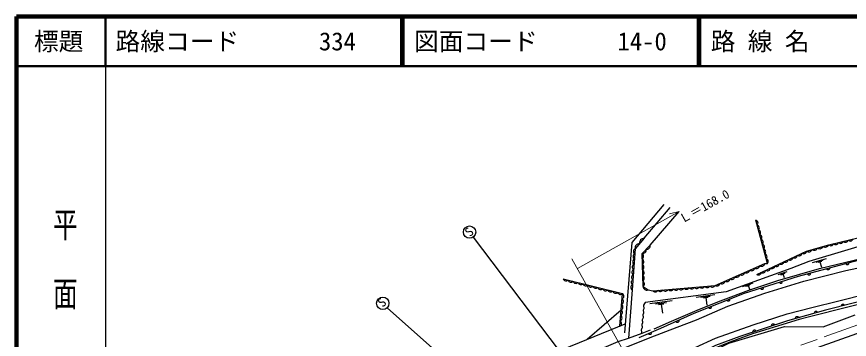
# Model space of a CAD drawing. Units: millimetres, scale not verified. Extents: x 40000 to 680000, y 20000 to 380000.
# Drawn here: x 40000 to 208421, y 314664 to 380000 of the extents above; entities that cross this region are included whole.
import ezdxf
from ezdxf.enums import TextEntityAlignment as Align

# ---------------------------------------------------------------- set-up
doc = ezdxf.new("R2010")
doc.units = ezdxf.units.MM
doc.header["$LTSCALE"] = 1000
doc.linetypes.add('CHAIN', pattern=[18.5, 12, -1.5, 3.5, -1.5])
for name, color, linetype, lineweight in [('M-BGD', 7, 'Continuous', 25), ('M-BMK', 2, 'CHAIN', 13), ('M-STR-HTXT', 7, 'Continuous', 13), ('M-TTL', 2, 'Continuous', 140), ('M-TTL-BAND', 7, 'Continuous', 25), ('M-TTL-LINE', 7, 'Continuous', 50)]:
    doc.layers.add(name, color=color, linetype=linetype, lineweight=lineweight)
doc.layers.add('M-TTL-TXT', color=7, linetype='Continuous')
doc.styles.add('@ＭＳ ゴシック', font='')
doc.styles.add('ＭＳ ゴシック', font='')
doc.styles.get('@ＭＳ ゴシック').set_extended_font_data('@MS Gothic')
doc.styles.get('ＭＳ ゴシック').set_extended_font_data('MS Gothic')

msp = doc.modelspace()

# ---------------------------------------------------------------- linework, layer by layer
at = {"layer": 'M-BGD'}
for p, q in [((166890, 335133), (172164, 341334)), ((168154, 333751), (173981, 340544)), ((191851, 330039), (189521, 338767)), ((132362, 335366), (149733, 312358)), ((200995, 330247), (203794, 331060)), ((201736, 330310), (203135, 330717)), ((202126, 330272), (202826, 330475)), ((202476, 330374), (202801, 329254)), ((150553, 326918), (162559, 323943)), ((194033, 327769), (195837, 328408)), ((194547, 327748), (195450, 328068)), ((194999, 327908), (195254, 327186)), ((186815, 325382), (188953, 326138)), ((187387, 325464), (188456, 325842)), ((187692, 325452), (188227, 325641)), ((187959, 325546), (188262, 324691)), ((162006, 317308), (162559, 323943)), ((164481, 324667), (163748, 314934)), ((177431, 323238), (181212, 323740)), ((178401, 323175), (180292, 323425)), ((168044, 321921), (172569, 322520)), ((169205, 321844), (171468, 322144)), ((169801, 321693), (170932, 321843)), ((170367, 321768), (170607, 319958)), ((178899, 323048), (179844, 323173)), ((179372, 323111), (179572, 321598)), ((114945, 321059), (137879, 300673)), ((155398, 314680), (162281, 320610)), ((149056, 312080), (163067, 317824))]:
    msp.add_line(p, q, dxfattribs=at)
for points in [[(154799, 308571), (158329, 310714), (162239, 312688), (168124, 315058), (173614, 317112), (177484, 318613), (183843, 321377), (191307, 323984), (199246, 326433), (207698, 328605), (216347, 330422), (224601, 332080), (233567, 333937), (244625, 336543), (250471, 337689), (256434, 338676), (263346, 339624), (271798, 340493), (281593, 340967), (291743, 340967), (303394, 340335), (314097, 339150), (319942, 343205), (329474, 351472)], [(189691, 327810), (199762, 332549), (204264, 333813), (212084, 335709), (217969, 337249), (226263, 338276), (240284, 340725), (244510, 341475), (250118, 342265), (257464, 344793), (259399, 346017)], [(315839, 341999), (310320, 342836), (300802, 343665), (291363, 344060), (283622, 344139), (275802, 343942), (268614, 343310), (263993, 342757), (260083, 342164), (251631, 340940), (247010, 340348), (245470, 340348), (234569, 338294), (227697, 337148), (222681, 336438), (217823, 335569), (216006, 335134), (200248, 330395), (196575, 329013), (183502, 324313), (167112, 322140), (166989, 321944), (166813, 321617), (166865, 320845)], [(170917, 341998), (164400, 334296), (162919, 315990)], [(165882, 315061), (170324, 316905), (177019, 319979), (187209, 324007), (198110, 327443), (210195, 330701), (222340, 332893), (251349, 339489), (254640, 339858), (263013, 340832), (272281, 341885), (280391, 342227), (290396, 342201), (299690, 341806), (307273, 341174), (313452, 340297), (315839, 341999)], [(168956, 316762), (172420, 318323), (178109, 320798), (182374, 322483), (188061, 324624), (193942, 326608), (202367, 328977), (211109, 331101), (221501, 333260), (251451, 339834), (268398, 341840), (274841, 342366), (282371, 342559), (291411, 342542), (301697, 342050), (309631, 341260), (313563, 340786), (318004, 343332)], [(165298, 304716), (168458, 308139), (172513, 310640), (177252, 313010), (181360, 314906), (188943, 317618), (195815, 319803), (200844, 321146), (206268, 322462), (211902, 323858), (215641, 324648), (231492, 328228), (241365, 330467), (249686, 332178), (257190, 333547), (267616, 334653), (275515, 335417), (281729, 335654), (287653, 335733), (294894, 335469), (303820, 334969), (311816, 334258), (319153, 333187), (322020, 332725)], [(166890, 335133), (165074, 333001), (164481, 324667)], [(321911, 331582), (306271, 333715), (291500, 334584), (280679, 334505), (270213, 333833), (260181, 332688), (252163, 331266), (246160, 330002), (229256, 326487), (214525, 323328), (203624, 320563), (195883, 318430), (186286, 315271), (181349, 313415), (175188, 310453), (171199, 308122), (168632, 306266), (166183, 303817)], [(166693, 325378), (166495, 332053), (168154, 333751)], [(166693, 325378), (167705, 324673), (168641, 324521), (181266, 325576), (191298, 329999), (191851, 330039)], [(160918, 296789), (165776, 300107), (216013, 317998), (219473, 319060), (222422, 319867), (231357, 322114), (243835, 324501), (254677, 325568), (265933, 326220), (289452, 327345), (299404, 327227), (307758, 326634), (318895, 325390), (331632, 323198), (346629, 319275), (356108, 316168), (367551, 311772)], [(215566, 323050), (200365, 319241), (198241, 318697), (188850, 315801), (184216, 314081), (179723, 312290), (175159, 310008), (171508, 307849), (168752, 305743), (166733, 303759)], [(167069, 304089), (169331, 305778), (171789, 307779), (175018, 309376), (184052, 313870), (195310, 317275), (203156, 317170), (209616, 319627)], [(153584, 309905), (155664, 311248), (157903, 312590), (161694, 314223), (163748, 314934), (166539, 315934), (168224, 316619)]]:
    msp.add_lwpolyline(points, dxfattribs=at)
for centre in [(131607, 336389), (114052, 321960)]:
    msp.add_circle(centre, 1250, dxfattribs=at)
for centre, radius, start, end in [((189390, 338212), 570, 313.21084, 76.68426), ((189649, 337243), 570, 313.21084, 76.68426), ((189908, 336273), 570, 313.21084, 76.68426), ((190166, 335303), 570, 313.21084, 76.68426), ((166036, 333101), 968, 93.20092, 185.94692), ((166944, 334167), 968, 93.20092, 185.94692), ((167427, 333632), 737, 262.04241, 9.30566), ((190425, 334333), 570, 313.21084, 76.68426), ((190684, 333363), 570, 313.21084, 76.68426), ((202462, 333743), 720, 231.3447, 340.01435), ((203588, 334059), 720, 231.3447, 340.01435), ((204689, 334195), 572, 221.99206, 345.26193), ((205666, 334432), 572, 221.99206, 345.26193), ((206644, 334669), 572, 221.99206, 345.26193), ((207621, 334906), 572, 221.99206, 345.26193), ((208599, 335143), 572, 221.99206, 345.26193), ((165266, 331417), 604, 116.17516, 235.6922), ((165340, 332458), 604, 116.17516, 235.6922), ((166597, 332783), 737, 262.04241, 9.30566), ((166146, 331486), 666, 305.03472, 58.35458), ((190943, 332393), 570, 313.21084, 76.68426), ((191202, 331424), 570, 313.21084, 76.68426), ((198271, 332153), 577, 233.86875, 356.5335), ((199186, 332584), 577, 233.86875, 356.5335), ((200211, 333111), 720, 231.3447, 340.01435), ((201337, 333427), 720, 231.3447, 340.01435), ((165192, 330375), 604, 116.17516, 235.6922), ((166179, 330373), 666, 305.03472, 58.35458), ((191461, 330454), 570, 313.21084, 76.68426), ((194608, 330430), 577, 233.86875, 356.5335), ((195524, 330861), 577, 233.86875, 356.5335), ((196440, 331291), 577, 233.86875, 356.5335), ((197355, 331722), 577, 233.86875, 356.5335), ((207992, 330195), 384, 207.76901, 2.40825), ((165044, 328291), 604, 116.17516, 235.6922), ((165118, 329333), 604, 116.17516, 235.6922), ((166212, 329261), 666, 305.03472, 58.35458), ((166245, 328148), 666, 305.03472, 58.35458), ((187646, 328772), 651, 236.41435, 351.17532), ((188649, 329214), 651, 236.41435, 351.17532), ((189652, 329657), 651, 236.41435, 351.17532), ((190655, 330099), 651, 236.41435, 351.17532), ((190946, 328706), 577, 233.86875, 356.5335), ((191862, 329137), 577, 233.86875, 356.5335), ((192777, 329568), 577, 233.86875, 356.5335), ((193693, 329999), 577, 233.86875, 356.5335), ((204130, 329154), 384, 207.76901, 2.40825), ((151123, 327079), 593, 195.67709, 316.48706), ((164896, 326208), 604, 116.17516, 235.6922), ((164970, 327250), 604, 116.17516, 235.6922), ((166278, 327036), 666, 305.03472, 58.35458), ((183633, 327002), 651, 236.41435, 351.17532), ((184636, 327445), 651, 236.41435, 351.17532), ((185639, 327887), 651, 236.41435, 351.17532), ((186642, 328329), 651, 236.41435, 351.17532), ((190031, 328276), 577, 233.86875, 356.5335), ((200268, 328113), 384, 207.76901, 2.40825), ((152124, 326831), 593, 195.67709, 316.48706), ((153124, 326583), 593, 195.67709, 316.48706), ((154125, 326335), 593, 195.67709, 316.48706), ((155125, 326087), 593, 195.67709, 316.48706), ((156126, 325839), 593, 195.67709, 316.48706), ((157127, 325591), 593, 195.67709, 316.48706), ((158127, 325343), 593, 195.67709, 316.48706), ((164822, 325166), 604, 116.17516, 235.6922), ((166310, 325924), 666, 305.03472, 58.35458), ((167476, 325423), 784, 183.26619, 287.01693), ((175454, 325406), 614, 215.5553, 333.99506), ((176506, 325493), 614, 215.5553, 333.99506), ((177558, 325581), 614, 215.5553, 333.99506), ((178610, 325669), 614, 215.5553, 333.99506), ((179662, 325757), 614, 215.5553, 333.99506), ((180714, 325845), 614, 215.5553, 333.99506), ((181627, 326118), 651, 236.41435, 351.17532), ((182630, 326560), 651, 236.41435, 351.17532), ((190726, 325204), 384, 210.17614, 4.81537), ((194541, 326407), 384, 210.17614, 4.81537), ((159128, 325095), 593, 195.67709, 316.48706), ((160128, 324847), 593, 195.67709, 316.48706), ((161129, 324599), 593, 195.67709, 316.48706), ((162129, 324351), 593, 195.67709, 316.48706), ((162151, 323420), 663, 298.43693, 52.03579), ((169141, 324878), 614, 215.5553, 333.99506), ((170193, 324966), 614, 215.5553, 333.99506), ((171245, 325054), 614, 215.5553, 333.99506), ((172297, 325142), 614, 215.5553, 333.99506), ((173350, 325230), 614, 215.5553, 333.99506), ((174402, 325318), 614, 215.5553, 333.99506), ((161967, 321209), 663, 298.43693, 52.03579), ((162059, 322315), 663, 298.43693, 52.03579), ((183943, 322807), 384, 214.25169, 8.89092), ((207157, 321372), 384, 26.91184, 181.55107), ((161875, 320103), 663, 298.43693, 52.03579), ((167101, 320568), 364, 130.40359, 217.4058), ((166523, 320126), 364, 310.40359, 37.4058), ((180223, 321336), 384, 214.25169, 8.89092), ((201704, 319947), 384, 28.08381, 182.72304), ((161690, 317891), 663, 298.43693, 52.03579), ((161783, 318997), 663, 298.43693, 52.03579), ((166889, 318574), 364, 130.40359, 217.4058), ((166310, 318132), 364, 310.40359, 37.4058), ((166995, 319571), 364, 130.40359, 217.4058), ((166417, 319129), 364, 310.40359, 37.4058), ((173636, 318519), 384, 217.33625, 11.97548), ((197848, 318884), 384, 28.08381, 182.72304), ((166676, 316580), 364, 130.40359, 217.4058), ((166782, 317577), 364, 130.40359, 217.4058), ((166204, 317135), 364, 310.40359, 37.4058), ((193011, 317396), 384, 30.90286, 185.5421), ((166097, 316138), 364, 310.40359, 37.4058), ((168071, 316061), 384, 215.22248, 9.86172), ((189211, 316145), 384, 30.90286, 185.5421)]:
    msp.add_arc(centre, radius, start, end, dxfattribs=at)
at = {"layer": 'M-BMK'}
msp.add_line((168511, 302648), (216307, 319802), dxfattribs=at)
at = {"layer": 'M-STR-HTXT'}
for p, q in [((153405, 329004), (173981, 340544)), ((173981, 340544), (172044, 340051)), ((152291, 330994), (166687, 305283))]:
    msp.add_line(p, q, dxfattribs=at)
at = {"layer": 'M-TTL'}
for p, q in [((40000, 380000), (40000, 20000)), ((680000, 380000), (40000, 380000))]:
    msp.add_line(p, q, dxfattribs=at)
at = {"layer": 'M-TTL-BAND'}
msp.add_line((58000, 370000), (58000, 20000), dxfattribs=at)
at = {"layer": 'M-TTL-LINE'}
for p, q in [((58000, 380000), (58000, 370000)), ((117750, 380000), (117750, 370000)), ((118250, 380000), (118250, 370000)), ((177750, 380000), (177750, 370000)), ((178250, 380000), (178250, 370000)), ((40000, 370000), (680000, 370000))]:
    msp.add_line(p, q, dxfattribs=at)

# ---------------------------------------------------------------- texts
at = {"layer": 'M-BGD', "style": 'ＭＳ ゴシック'}
for rotation, p in [(46.076, (132139, 334963)), (43.536, (114427, 320657))]:
    msp.add_text('S', height=1833, rotation=rotation, dxfattribs=at).set_placement(p, align=Align.BOTTOM_LEFT)
at = {"layer": 'M-STR-HTXT', "style": 'ＭＳ ゴシック'}
msp.add_text('Ｌ＝168.0', height=1833, rotation=29.109, dxfattribs=at).set_placement((174839, 337569), align=Align.BOTTOM_LEFT)
at = {"layer": 'M-TTL-BAND', "style": '@ＭＳ ゴシック', "width": 1.4}
msp.add_text('平  面  図', height=3666, rotation=270, dxfattribs=at).set_placement((49777, 306475), align=Align.MIDDLE_RIGHT)
at = {"layer": 'M-TTL-TXT', "style": 'ＭＳ ゴシック'}
msp.add_text('標題', height=3666, dxfattribs=at).set_placement((48500, 375000), align=Align.MIDDLE_CENTER)
for s, p in [('路線コード', (60000, 375000)), ('路 線 名', (180380, 375000)), ('334', (101142, 375000)), ('図面コード', (120380, 375000)), ('14-0', (161521, 375000))]:
    msp.add_text(s, height=3666, dxfattribs=at).set_placement(p, align=Align.MIDDLE_LEFT)

doc.saveas('drawing.dxf')
